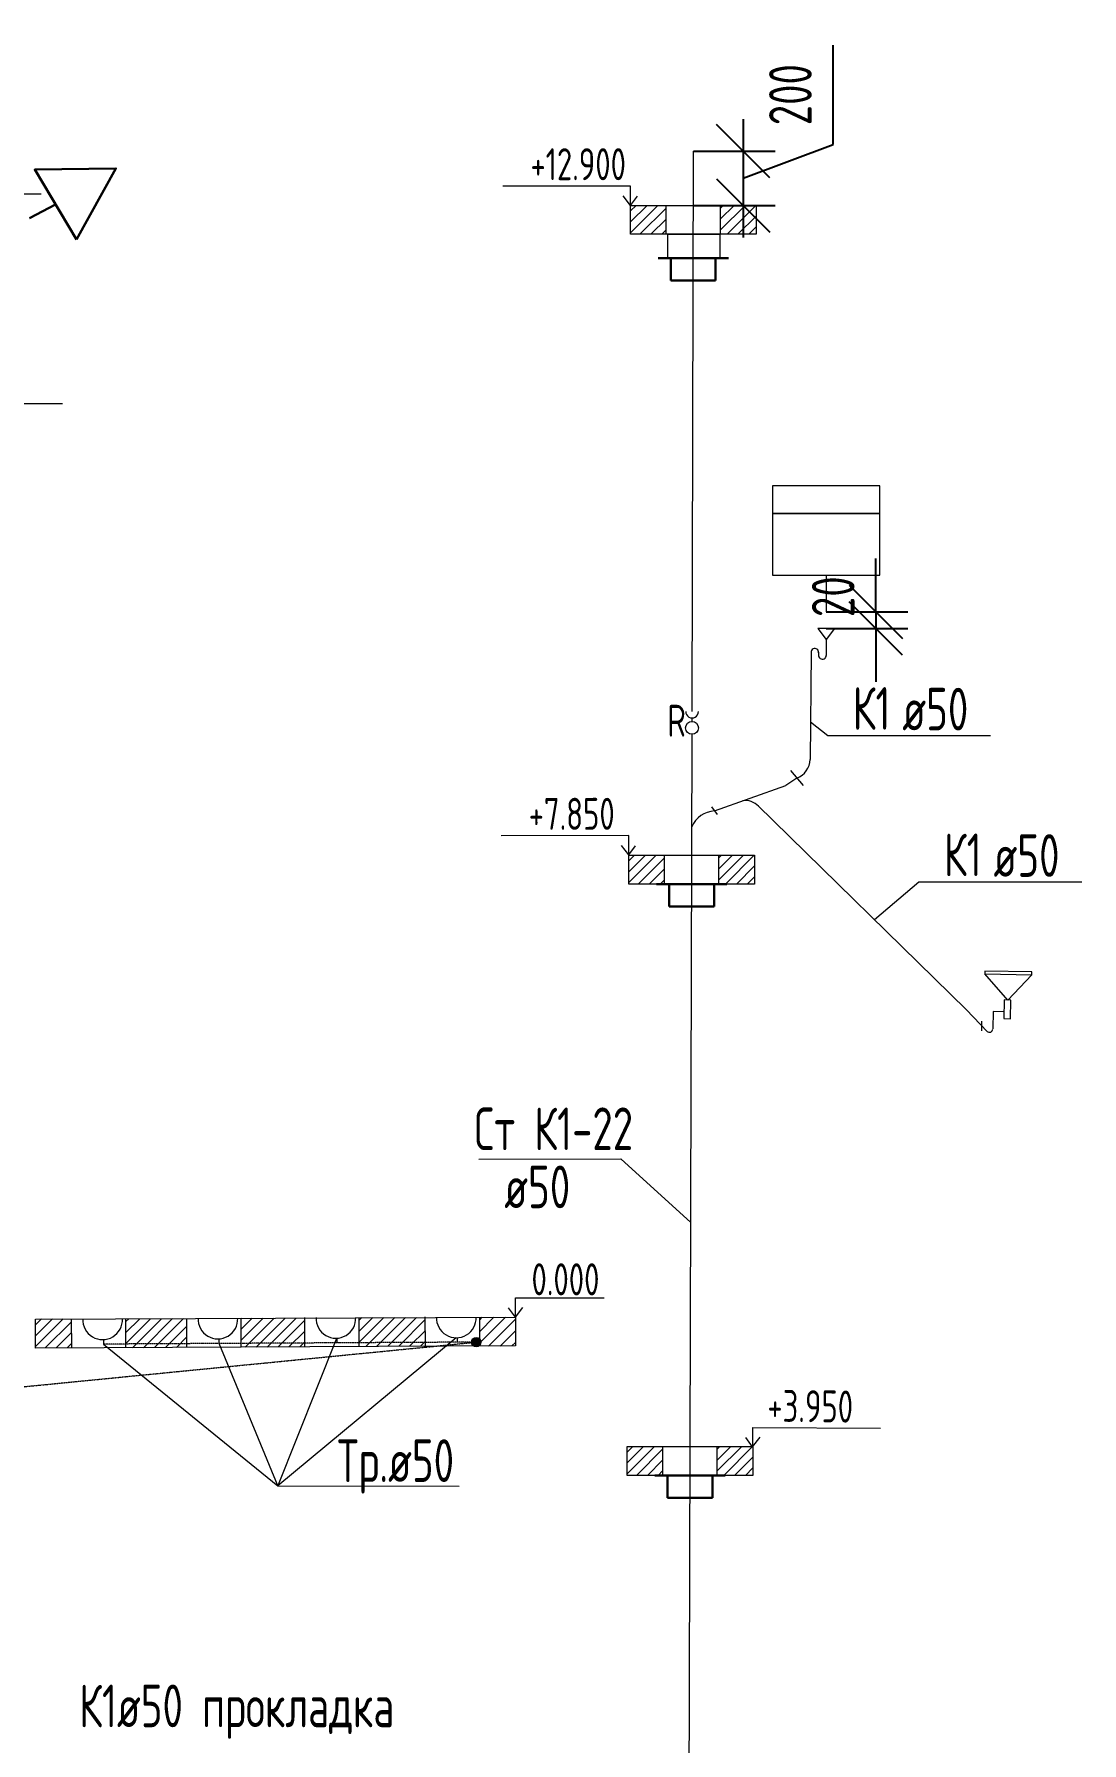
# Model space of a CAD drawing. Header units: millimetres. Extents: x -8689834 to 9419935, y -370377 to 166066.
# Drawn here: x -76821 to -71905, y -322929 to -314914 of the extents above; entities that cross this region are included whole.
import ezdxf

# ---------------------------------------------------------------- set-up
doc = ezdxf.new("R2010")
doc.units = ezdxf.units.MM
doc.header["$MEASUREMENT"] = 0
doc.linetypes.add('01_base$0$DASHED2', pattern=[0.375, 0.25, -0.125])
doc.layers.get('0').update_dxf_attribs({"color": 250, "lineweight": 9})
for name, color, linetype, lineweight in [('_ВК-К1', 14, 'Continuous', 40), ('_ВК-К3', 30, 'Continuous', 40), ('_ВК-переход на SML', 3, 'Continuous', 30), ('_ВК-противопожарные муфты', 1, 'Continuous', 30), ('_Санпр', 7, 'Continuous', 30), ('_Сантехника', 7, 'Continuous', 30), ('ВК_канализация', 32, 'Continuous', 30), ('тх разм', 250, 'Continuous', 9)]:
    doc.layers.add(name, color=color, linetype=linetype, lineweight=lineweight)
doc.layers.add('PDF __Сантехника', color=7, linetype='Continuous')
doc.styles.add('ISOCPEUR', font='isocpeur.ttf', dxfattribs={"width": 0.7})
doc.styles.add('ГОСТ 2.304', font='isocpeur.ttf', dxfattribs={"width": 0.7})
doc.dimstyles.new('СПДС', dxfattribs={"dimscale": 100, "dimtxt": 2.5, "dimasz": 2.5, "dimexe": 1.5, "dimexo": 0, "dimgap": 1, "dimtad": 1, "dimdec": 0, "dimrnd": 1, "dimtxsty": 'ГОСТ 2.304', "dimblk": 'OBLIQUE', "dimcen": 2.5, "dimdle": 1.5, "dimadec": 0, "dimazin": 2, "dimtfac": 0.75, "dimtdec": 0, "dimtmove": 1, "dimatfit": 3, "dimfxl": 1, "dimtolj": 1, "dimarcsym": 1})

# ---------------------------------------------------------------- blocks, each defined once
blk = doc.blocks.new('Протв_муфта')
at = {"layer": '_ВК-противопожарные муфты', "ltscale": 200, "transparency": 33554687}
for p, q in [((-205635, 240869), (-206106, 240869)), ((-206021, 240719), (-206021, 240869)), ((-205721, 240869), (-205721, 240719)), ((-205721, 240719), (-206021, 240719))]:
    blk.add_line(p, q, dxfattribs=at)
blk = doc.blocks.new('_Oblique')
at = {"color": 0, "linetype": 'ByBlock', "lineweight": -2}
blk.add_line((-0.5, -0.5), (0.5, 0.5), dxfattribs=at)
blk = doc.blocks.new('*D2078')
at = {"layer": 'тх разм', "color": 0, "lineweight": -2, "ltscale": 100, "transparency": 16777216}
for p, q in [((-73072.4, -315430.8), (-73072.4, -314964.8)), ((-73494.6, -315312.4), (-73494.6, -315867)), ((-73494.6, -315589.7), (-73072.4, -315430.8)), ((-73726.5, -315462.4), (-73344.6, -315462.4)), ((-73727.6, -315717), (-73344.6, -315717))]:
    blk.add_line(p, q, dxfattribs=at)
at = {"layer": 'тх разм', "color": 0, "lineweight": -2, "ltscale": 100, "transparency": 16777216, "xscale": 250, "yscale": 250, "zscale": 250}
for p, rotation in [((-73494.6, -315462.4), 90), ((-73494.6, -315717), 270)]:
    blk.add_blockref('_Oblique', p, dxfattribs=dict(at, rotation=rotation))
at = {"layer": 'тх разм', "color": 0, "lineweight": 13, "ltscale": 100, "transparency": 16777216, "insert": (-73272.4, -315197.8), "char_height": 250, "attachment_point": 5, "rotation": 90, "style": 'ГОСТ 2.304'}
blk.add_mtext('\\A1;{\\H0.8x;200}', dxfattribs=at)
blk = doc.blocks.new('Унитаз')
at = {"layer": '_Сантехника', "lineweight": 30}
blk.add_line((-161311, 33424), (-161137, 33336), dxfattribs=at)
blk.add_lwpolyline([(-161446, 33191), (-161714, 33657), (-161176, 33657)], close=True, dxfattribs=at)
blk = doc.blocks.new('*D2073')
at = {"layer": 'тх разм', "color": 0, "lineweight": -2, "ltscale": 100, "transparency": 16777216}
for p, q in [((-72871.5, -317623.7), (-72871.5, -317373.7)), ((-73104.5, -317623.7), (-72721.5, -317623.7)), ((-72871.5, -317623.7), (-72871.5, -317702.1)), ((-73104.5, -317702.1), (-72721.5, -317702.1)), ((-72871.5, -317702.1), (-72871.5, -317952.1))]:
    blk.add_line(p, q, dxfattribs=at)
at = {"layer": 'тх разм', "color": 0, "lineweight": -2, "ltscale": 100, "transparency": 16777216, "xscale": 250, "yscale": 250, "zscale": 250}
for p, rotation in [((-72871.5, -317623.7), 270), ((-72871.5, -317702.1), 90)]:
    blk.add_blockref('_Oblique', p, dxfattribs=dict(at, rotation=rotation))
at = {"layer": 'тх разм', "color": 0, "lineweight": 13, "ltscale": 100, "transparency": 16777216, "insert": (-73071.5, -317552.5), "char_height": 250, "attachment_point": 5, "rotation": 90, "style": 'ГОСТ 2.304'}
blk.add_mtext('\\A1;{\\H0.8x;20}', dxfattribs=at)

msp = doc.modelspace()

# ---------------------------------------------------------------- hatches: boundary and pattern name
at = {"ltscale": 100, "transparency": 33554636}
h = msp.add_hatch(dxfattribs=at)
h.set_pattern_fill('ANSI31', scale=310)
h.set_pattern_definition([(45, (685.665, -198508.716), (-27.400388, 27.400388), [])])
h.paths.add_polyline_path([(-74562.9, -320931.4), (-74730.4, -320932.1), (-74730.4, -321034.8, -0.182069), (-74725, -321049.1, -0.266576), (-74735.7, -321067.7), (-74562.9, -321067)])
at = {"ltscale": 500, "transparency": 33554636}
h = msp.add_hatch(color=7, dxfattribs=at)
h.dxf.hatch_style = 1
h.paths.add_polyline_path([(-74767.8, -321044.6, 1), (-74725.5, -321053.5, 1)])
at = {"layer": '_ВК-К3', "lineweight": 13}
h = msp.add_hatch(dxfattribs=at)
h.set_pattern_fill('ANSI31', scale=11.388071, angle=180)
h.set_pattern_definition([(225, (-127601.34, -336084.95), (25.566948, -25.566948), [])])
h.paths.add_polyline_path([(-74022.5, -315852.6), (-73855.8, -315852.6), (-73855.8, -315717), (-74022.5, -315717)])
h.paths.add_polyline_path([(-73599.9, -315852.6), (-73432.6, -315852.6), (-73432.6, -315717), (-73599.9, -315717)])
h = msp.add_hatch(dxfattribs=at)
h.set_pattern_fill('ANSI31', scale=11.388071, angle=180)
h.set_pattern_definition([(225, (-127609.164, -339133.304), (25.566948, -25.566948), [])])
h.paths.add_polyline_path([(-74030.3, -318900.9), (-73863.6, -318900.9), (-73863.6, -318765.4), (-74030.3, -318765.4)])
h.paths.add_polyline_path([(-73607.8, -318900.9), (-73440.4, -318900.9), (-73440.4, -318765.4), (-73607.8, -318765.4)])
h = msp.add_hatch(dxfattribs=at)
h.set_pattern_fill('ANSI31', scale=11.388071, angle=180)
h.set_pattern_definition([(225, (-130391.27, -341308.313), (25.566948, -25.566948), [])])
h.paths.add_polyline_path([(-76812.4, -321075.9), (-76645.7, -321075.9), (-76645.7, -320940.4), (-76812.4, -320940.4)])
h.paths.add_polyline_path([(-76389.9, -321075.9), (-76103.8, -321073.8), (-76104.2, -320938.2), (-76389.9, -320940.4)])
h = msp.add_hatch(dxfattribs=at)
h.set_pattern_fill('ANSI31', scale=11.388071, angle=180)
h.set_pattern_definition([(225, (-129296.7, -341301.593), (25.566948, -25.566948), [])])
h.paths.add_polyline_path([(-75849, -321072.7), (-75550.1, -321071.2), (-75551.2, -320935.8), (-75849, -320937.1)])
h.paths.add_polyline_path([(-75295.3, -321069.2), (-74985.1, -321066.5), (-74985.5, -320933.3), (-75295.3, -320933.6)])
h = msp.add_hatch(dxfattribs=at)
h.set_pattern_fill('ANSI31', scale=11.388071, angle=180)
h.set_pattern_definition([(225, (-127617.372, -341906.43), (25.566948, -25.566948), [])])
h.paths.add_polyline_path([(-74038.6, -321674.1), (-73871.8, -321674.1), (-73871.8, -321538.5), (-74038.6, -321538.5)])
h.paths.add_polyline_path([(-73616, -321674.1), (-73448.6, -321674.1), (-73448.6, -321538.5), (-73616, -321538.5)])

# ---------------------------------------------------------------- linework, layer by layer
at = {"color": 7, "ltscale": 500, "elevation": 0}
for points in [[(-76788.2, -315664.5), (-77552.3, -315664.5), (-77658.4, -315446.1)], [(-76687.7, -316648.3), (-77451.8, -316648.3), (-77551.2, -316443.6)], [(-74562.9, -320931.4), (-74595, -320888.7)], [(-74562.9, -320931.4), (-74562.9, -320840.9), (-74147, -320841)], [(-74562.9, -320931.4), (-74528.2, -320886.3)]]:
    msp.add_lwpolyline(points, dxfattribs=at)
at = {"color": 244, "ltscale": 500, "true_color": 0x991b1e}
for points in [[(-73733.5, -318091), (-73726.8, -315462.4)], [(-73747.4, -323196.4), (-73734.1, -318197.7)]]:
    msp.add_lwpolyline(points, dxfattribs=at)
at = {"color": 7, "ltscale": 500}
for points in [[(-74022.5, -315717), (-74022.5, -315626.5), (-74621.5, -315626.6)], [(-74022.5, -315717), (-74057.3, -315671.9)], [(-74022.5, -315717), (-73990.5, -315674.4)], [(-74030.7, -318763.9), (-74030.7, -318673.4), (-74629.7, -318673.5)], [(-74030.7, -318763.9), (-74065.5, -318718.9)], [(-74030.7, -318763.9), (-73998.7, -318721.2)], [(-74734.4, -320190.7), (-74068.7, -320188.9), (-73740.2, -320488.2)], [(-73448.6, -321539.8), (-73448.2, -321449.3), (-72849.3, -321452.2)], [(-73449.9, -321539.8), (-73481.5, -321496.8)], [(-73449.9, -321539.8), (-73414.7, -321495.1)]]:
    msp.add_lwpolyline(points, dxfattribs=at)
at = {"color": 18, "ltscale": 500, "true_color": 0x000000, "elevation": 0}
for points in [[(-72332.9, -318204.9), (-73097, -318204.9), (-73178, -318141.7)], [(-71905, -318891.5), (-72669.2, -318891.5), (-72878.1, -319068.1)]]:
    msp.add_lwpolyline(points, dxfattribs=at)
at = {"color": 244, "ltscale": 500, "true_color": 0x991b1e, "elevation": 0}
msp.add_lwpolyline([(-73627.9, -318556.4), (-73294.1, -318438.2)], dxfattribs=at)
at = {"color": 244, "ltscale": 0.6, "true_color": 0x991b1e, "elevation": 0}
msp.add_lwpolyline([(-73427, -318530.6), (-72446.5, -319490.6)], dxfattribs=at)
at = {"color": 18, "linetype": '01_base$0$DASHED2', "true_color": 0x000000, "elevation": 0}
msp.add_lwpolyline([(-78584, -321427), (-74746.6, -321049.1)], dxfattribs=at)
at = {"color": 244, "linetype": '01_base$0$DASHED2', "true_color": 0x991b1e, "elevation": 0}
msp.add_lwpolyline([(-74768.3, -321049.2), (-76495, -321058.5)], dxfattribs=at)
at = {"color": 18, "ltscale": 100, "true_color": 0x000000}
msp.add_lwpolyline([(-76495, -321058.5), (-75677.1, -321723.8), (-74826.7, -321724.3)], dxfattribs=at)
at = {"color": 18, "ltscale": 100, "true_color": 0x000000, "elevation": 0}
for points in [[(-75954.1, -321054.7), (-75677.6, -321724.3), (-75400.5, -321030.7)], [(-74840, -321028.5), (-75677.1, -321723.8)]]:
    msp.add_lwpolyline(points, dxfattribs=at)
at = {"color": 7, "ltscale": 500}
msp.add_circle((-74746.6, -321049.1, 0), 21.6, dxfattribs=at)
at = {"color": 244, "ltscale": 500, "true_color": 0x991b1e}
for centre, radius, start, end in [((-73621.5, -318680.1), 123, 93.14444, 157.31688), ((-73483.5, -318592.8, 0), 84, 43.45415, 98.59507)]:
    msp.add_arc(centre, radius, start, end, dxfattribs=at)
at = {"layer": '_ВК-К1', "lineweight": 13, "ltscale": 100}
msp.add_line((-72446.5, -319490.6, 0), (-72349.1, -319591.3, 0), dxfattribs=at)
at = {"layer": '_ВК-К1', "lineweight": 13, "elevation": 0, "flags": 128}
msp.add_lwpolyline([(-73615, -318574.6), (-73640.7, -318538.1)], dxfattribs=at)
at = {"layer": '_ВК-К1', "lineweight": 13, "transparency": 33554687, "elevation": 0, "flags": 128}
for points in [[(-72374.5, -319587.6), (-72373.6, -319543.1)], [(-72374.5, -319588.5), (-72373.6, -319543.9)]]:
    msp.add_lwpolyline(points, dxfattribs=at)
at = {"layer": '_ВК-К1', "lineweight": 13, "ltscale": 100}
msp.add_arc((-72338.3, -319580.6, 0), 15.2, 224.8823, 0.86981, dxfattribs=at)
at = {"layer": '_ВК-К3', "color": 7, "lineweight": 13}
for p, q in [((-73855.2, -315852.6), (-73855.2, -315717)), ((-73600.3, -315852.1), (-73599.9, -315716.5)), ((-73863, -318900.9), (-73863, -318765.4)), ((-73608.2, -318900.4), (-73607.8, -318764.9)), ((-76644.7, -321075.4, 0), (-76645.1, -320939.9, 0)), ((-76390, -321075.9, 0), (-76390, -320940.4, 0)), ((-76103.8, -321071.7, 0), (-76104.2, -320938.2, 0)), ((-75849, -321072.2, 0), (-75849, -320936.6, 0)), ((-75550.1, -321071.2, 0), (-75550.5, -320933.2, 0)), ((-75295.4, -321069.2, 0), (-75295.4, -320933.6, 0)), ((-74985.1, -321066.5, 0), (-74985.5, -320930.9, 0)), ((-74730.4, -321067, 0), (-74730.4, -320931.4, 0)), ((-73871.2, -321674.1), (-73871.2, -321538.5)), ((-73616.4, -321673.6), (-73616, -321538))]:
    msp.add_line(p, q, dxfattribs=at)
at = {"layer": '_ВК-К3', "color": 244, "lineweight": 13, "true_color": 0x991b1e}
for p, q in [((-73104.5, -317451.2), (-73104.5, -317623.7)), ((-73104.5, -317753.2), (-73104.5, -317827.9)), ((-73175.5, -317813.3), (-73179.4, -318316.1)), ((-73139.9, -317813.4), (-73139.9, -317829.7)), ((-73272.6, -318367.7), (-73212.2, -318438.9))]:
    msp.add_line(p, q, dxfattribs=at)
at = {"layer": '_ВК-К3', "color": 7, "lineweight": 13}
for points in [[(-73432.6, -315852.6), (-74022.5, -315852.6), (-74022.5, -315717), (-73432.6, -315717)], [(-73440.4, -318900.9), (-74030.3, -318900.9), (-74030.3, -318765.4), (-73440.4, -318765.4)], [(-73448.6, -321674.1), (-74038.6, -321674.1), (-74038.6, -321538.5), (-73448.6, -321538.5)]]:
    msp.add_lwpolyline(points, close=True, dxfattribs=at)
at = {"layer": '_ВК-К3', "color": 7, "lineweight": 13, "elevation": 0}
msp.add_lwpolyline([(-74562.9, -321067), (-76814, -321076.9), (-76814, -320941.4), (-74562.9, -320931.4)], close=True, dxfattribs=at)
at = {"layer": '_ВК-К3', "color": 244, "lineweight": 13, "true_color": 0x991b1e}
for centre, start, end in [((-73157.7, -317813.4), 354.05795, 179.73239), ((-73122.3, -317827.8), 174.05795, 359.73239)]:
    msp.add_arc(centre, 17.8, start, end, dxfattribs=at)
at = {"layer": '_ВК-К3', "color": 244, "lineweight": 13, "ltscale": 100, "true_color": 0x991b1e}
msp.add_arc((-73276.4, -318312.4), 97.1, 290.50432, 357.80036, dxfattribs=at)
at = {"layer": '_ВК-переход на SML', "lineweight": 13}
msp.add_lwpolyline([(-73846.8, -315852.6), (-73603.1, -315852.6), (-73603.1, -315963.9), (-73846.8, -315963.9)], close=True, dxfattribs=at)
at = {"layer": '_Санпр', "lineweight": 13}
for p, q in [((-73143.5, -317702.1), (-73104.5, -317753.2)), ((-73065.5, -317702.1), (-73143.5, -317702.1)), ((-73065.5, -317702.1), (-73104.5, -317753.2)), ((-72252.2, -319444.4, 0), (-72360.5, -319322.3, 0)), ((-72139.2, -319326.5, 0), (-72252.2, -319444.4, 0)), ((-72321.6, -319498.5, 0), (-72323.1, -319580.3, 0)), ((-72270.1, -319499.5, 0), (-72321.6, -319498.5, 0))]:
    msp.add_line(p, q, dxfattribs=at)
at = {"layer": '_Санпр', "lineweight": 13, "elevation": 0}
for points in [[(-72138.9, -319312.9), (-72360.3, -319308.6), (-72360.5, -319322.3), (-72139.2, -319326.5)], [(-72237.8, -319444.7), (-72269, -319444.1), (-72270.7, -319531.8), (-72239.5, -319532.4)]]:
    msp.add_lwpolyline(points, close=True, dxfattribs=at)
at = {"layer": '_Сантехника', "lineweight": 13}
for points in [[(-72852.3, -317032), (-73356.8, -317032), (-73356.8, -317162.3), (-72852.3, -317162.3)], [(-72852.3, -317162.3), (-73356.8, -317162.3), (-73356.8, -317451.2), (-72852.3, -317451.2)]]:
    msp.add_lwpolyline(points, close=True, dxfattribs=at)
for centre in [(-76499.6, -320944.5, 0), (-75958.7, -320940.8, 0), (-75405, -320937.8, 0), (-74840, -320935.6, 0)]:
    msp.add_arc(centre, 93, 177.43263, 2.56737, dxfattribs=at)
at = {"layer": 'PDF __Сантехника', "color": 18, "lineweight": 13, "true_color": 0x000000, "elevation": 0}
for points in [[(-76495, -321037.4), (-76495, -321058.5)], [(-75954.1, -321033.6), (-75954.1, -321054.7)], [(-75400.5, -321030.7), (-75400.5, -321051.8)], [(-74835.5, -321028.4), (-74835.5, -321049.5)]]:
    msp.add_lwpolyline(points, dxfattribs=at)
at = {"layer": 'ВК_канализация', "color": 244, "lineweight": 13, "ltscale": 500, "true_color": 0x991b1e}
for points in [[(-73733.8, -318137.7), (-73733.7, -318121)], [(-73242.4, -318403.3), (-73294.1, -318438.2)]]:
    msp.add_lwpolyline(points, dxfattribs=at)
msp.add_circle((-73734, -318167.7), 30, dxfattribs=at)
msp.add_arc((-73733.5, -318091), 30, 179.67036, 359.67036, dxfattribs=at)

# ---------------------------------------------------------------- block references
at = {"layer": '_ВК-К1', "lineweight": 13, "xscale": 0.7, "yscale": 0.7, "zscale": 0.7}
for p in [(70381.5, -484572.3), (70374, -487509.3), (70366, -490282.4)]:
    msp.add_blockref('Протв_муфта', p, dxfattribs=at)
at = {"layer": '_Сантехника', "lineweight": 13, "xscale": -0.7082066135345116, "yscale": 0.7082066135345115, "zscale": 0.7082066135345115, "rotation": 0.7759143565440407}
msp.add_blockref('Унитаз', (-190631, -340928.6, 0), dxfattribs=at)

# ---------------------------------------------------------------- texts
at = {"layer": 'ВК_канализация', "color": 18, "ltscale": 100, "true_color": 0x000000, "char_height": 150, "width": 7500, "style": 'ISOCPEUR'}
for s, insert, attachment_point, rotation in [('\\pxi-1,l1,t1,5;+12.900', (-74492.1, -315524.1), 4, 0.04194), ('+7.850', (-74500.5, -318571.5), 4, 0.09847), ('\\pxi-1,l1,t1,5;0.000', (-74168.4, -320754.6, 0), 6, 359.95806), ('\\pxi-1,l1,t1,5;+3.950', (-72978.3, -321351.9), 6, 359.35803)]:
    msp.add_mtext(s, dxfattribs=dict(at, insert=insert, attachment_point=attachment_point, rotation=rotation))
at = {"layer": 'ВК_канализация', "color": 18, "ltscale": 100, "true_color": 0x000000, "char_height": 200, "attachment_point": 4, "style": 'ISOCPEUR'}
for s, insert, width in [('К1', (-72980.5, -318076.8, 0), 5891.51), ('\\pxi-1,l1,t1,5;ø50', (-72747.3, -318079.9, 0), 7500), ('К1', (-72552.6, -318763.4, 0), 5891.51), ('\\pxi-1,l1,t1,5;ø50', (-72319.5, -318766.6, 0), 7500), ('Ст К1-22', (-74755.4, -320048.6), 5891.51), ('\\pxi-1,l1,t1,5;ø50', (-74615.2, -320321), 7500), ('\\pxi-1,l1,t1,5;Тр.ø50', (-75398.3, -321632.2), 5891.51), ('К1ø50 прокладка ', (-76609.8, -322782.6, 0), 7500)]:
    msp.add_mtext(s, dxfattribs=dict(at, insert=insert, width=width))
at = {"layer": 'ВК_канализация', "color": 7, "ltscale": 100, "insert": (-73849.8, -318134.1), "char_height": 150, "width": 7500, "attachment_point": 4, "rotation": 0.04194, "style": 'ISOCPEUR'}
msp.add_mtext('\\pxi-1,l1,t1,5;R', dxfattribs=at)

# ---------------------------------------------------------------- dimensions: what is measured, and where the dimension line sits
at = {"layer": 'тх разм', "color": 7, "lineweight": 13, "ltscale": 100}
dim = msp.add_linear_dim(base=(-73494.6, -315717), p1=(-73726.5, -315462.4), p2=(-73727.6, -315717), angle=90, text='{\\H0.8x;200}', dimstyle='СПДС', dxfattribs=at)
dim.commit()
dim.dimension.update_dxf_attribs({"geometry": '*D2078', "text_midpoint": (-73072.4, -315330.8), "dimtype": 160})
dim = msp.add_linear_dim(base=(-72871.5, -317702.1), p1=(-73104.5, -317623.7), p2=(-73104.5, -317702.1), angle=90, text='{\\H0.8x;20}', dimstyle='СПДС', override={"dimtfill": 0}, dxfattribs=at)
dim.commit()
dim.dimension.update_dxf_attribs({"geometry": '*D2073', "text_midpoint": (-72871.5, -317552.5), "dimtype": 160})

doc.saveas('drawing.dxf')
